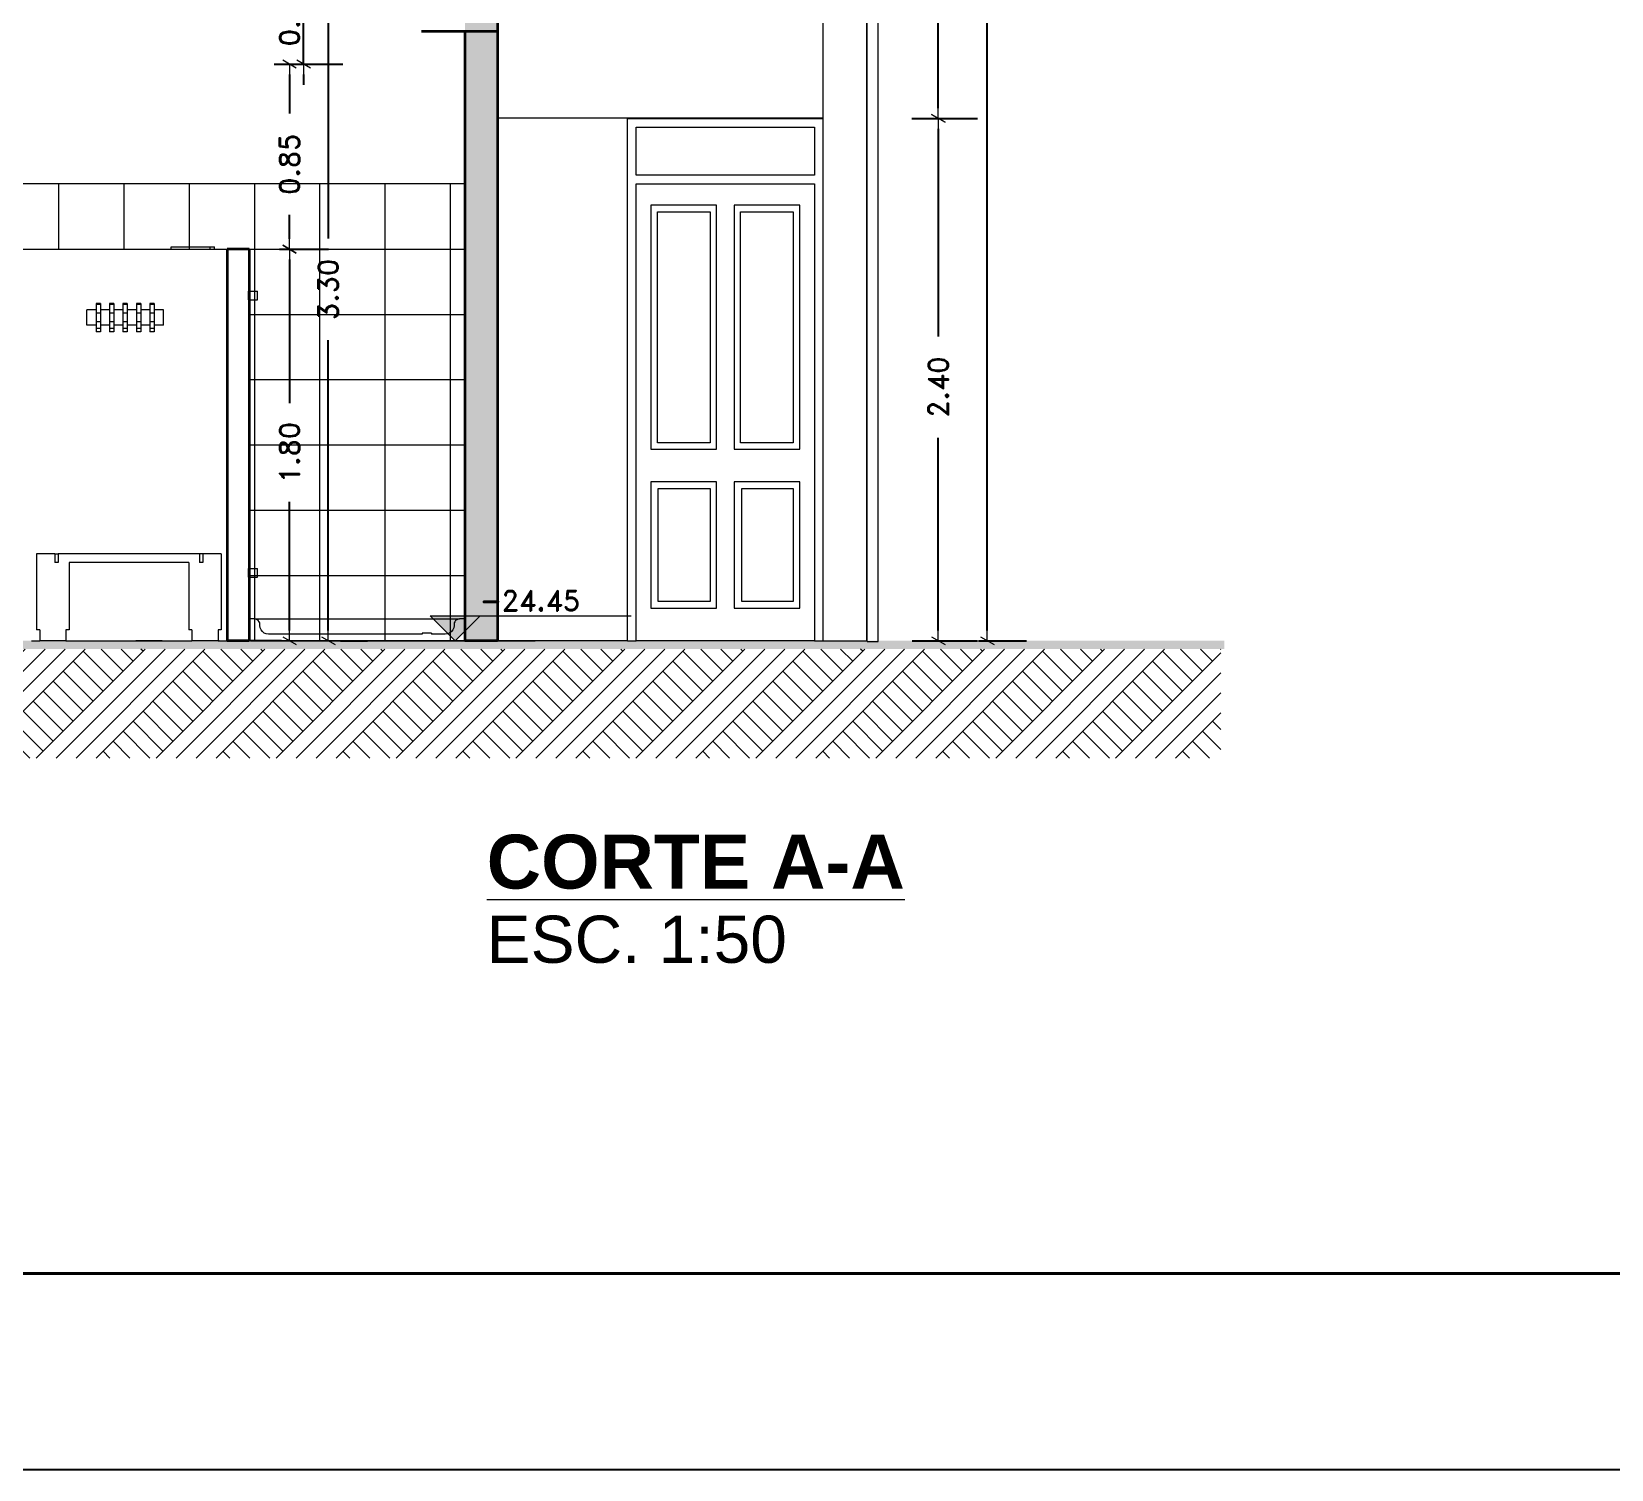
# Model space of a CAD drawing. Header units: metres. Extents: x 173 to 310, y -9 to 45.
# Drawn here: x 281.99 to 289.26, y -8.5 to -1.89 of the extents above; entities that cross this region are included whole.
import ezdxf

# ---------------------------------------------------------------- set-up
doc = ezdxf.new("R2010")
doc.units = ezdxf.units.M
doc.header["$MEASUREMENT"] = 0
doc.set_wipeout_variables(frame=1)
doc.linetypes.add('Wipeout_Contour', pattern=[1, 0, -1])
for name, color, linetype, lineweight in [('Annotation - Text_Pen_No__1', 7, 'Continuous', 13), ('Dimensioning - General_Pen_No__1', 7, 'Continuous', 13), ('Estructura – Carga_Pen_No__1', 7, 'Continuous', 13), ('Estructura – Carga_Pen_No__122', 9, 'Continuous', 13), ('Interior - Furniture _Pen_No__1', 7, 'Continuous', 13), ('Structural - Bearing_Pen_No__122', 9, 'Continuous', 13), ('Structural - Bearing_Pen_No__21', 7, 'Continuous', 35), ('Structural - Bearing_Pen_No__27', 7, 'Continuous', 35)]:
    doc.layers.add(name, color=color, linetype=linetype, lineweight=lineweight)
for name, color, linetype in [('Dimensioning - General', 7, 'Continuous'), ('Estructura – Carga', 7, 'Continuous'), ('Interior - Furniture', 7, 'Continuous'), ('Structural - Bearing', 7, 'Continuous')]:
    doc.layers.add(name, color=color, linetype=linetype)
for name, color, linetype, lineweight, true_color in [('Dimensioning - General_Pen_No__167', 7, 'Continuous', 13, 0x6a6a6a), ('Estructura – Carga_Pen_No__123', 7, 'Continuous', 0, 0xd8d8d8), ('Interior - Furniture _Pen_No__167', 7, 'Continuous', 13, 0x6a6a6a), ('Interior - Mobiliario_Pen_No__167', 7, 'Continuous', 13, 0x6a6a6a), ('RAMPA PROPUESTA 1 CERRAMIENTO_Pen_No__167', 7, 'Continuous', 13, 0x6a6a6a), ('Structural - Bearing_Pen_No__167', 7, 'Continuous', 13, 0x6a6a6a), ('Structural - Bearing_Pen_No__87', 7, 'Continuous', 20, 0x6a6a6a)]:
    doc.layers.add(name, color=color, linetype=linetype, lineweight=lineweight, true_color=true_color)
doc.styles.add('GENERATED_STYLE_2', font='arialbd.ttf')
doc.styles.add('GENERATED_STYLE_3', font='romand.shx')
doc.dimstyles.new('GENERATED_STYLE__10', dxfattribs={"dimtxt": 0.0925, "dimasz": 0.0475, "dimexe": 0.18, "dimexo": 0.058538, "dimgap": 0.09, "dimtad": 1, "dimzin": 0, "dimdsep": 46, "dimtxsty": 'GENERATED_STYLE_3', "dimblk": 'ARROWHEAD_2', "dimblk1": 'ARROWHEAD_2', "dimblk2": 'ARROWHEAD_2', "dimcen": 0.09, "dimclrd": 7, "dimclre": 7, "dimclrt": 256, "dimadec": 0, "dimazin": 0, "dimtfac": 1, "dimtdec": 4, "dimtmove": 0, "dimatfit": 3, "dimfxl": 1, "dimtolj": 1, "dimtzin": 0, "dimarcsym": 0})
doc.dimstyles.new('GENERATED_STYLE__11', dxfattribs={"dimtxt": 0.0925, "dimasz": 0.0475, "dimexe": 0.18, "dimexo": 0.119445, "dimgap": 0.09, "dimtad": 1, "dimzin": 0, "dimdsep": 46, "dimtxsty": 'GENERATED_STYLE_3', "dimblk": 'ARROWHEAD_2', "dimblk1": 'ARROWHEAD_2', "dimblk2": 'ARROWHEAD_2', "dimcen": 0.09, "dimclrd": 7, "dimclre": 7, "dimclrt": 256, "dimadec": 0, "dimazin": 0, "dimtfac": 1, "dimtdec": 4, "dimtmove": 0, "dimatfit": 3, "dimfxl": 1, "dimtolj": 1, "dimtzin": 0, "dimarcsym": 0})
doc.dimstyles.new('GENERATED_STYLE__12', dxfattribs={"dimtxt": 0.0925, "dimasz": 0.0475, "dimexe": 0.18, "dimexo": 0.117011, "dimgap": 0.09, "dimtad": 1, "dimzin": 0, "dimdsep": 46, "dimtxsty": 'GENERATED_STYLE_3', "dimblk": 'ARROWHEAD_2', "dimblk1": 'ARROWHEAD_2', "dimblk2": 'ARROWHEAD_2', "dimcen": 0.09, "dimclrd": 7, "dimclre": 7, "dimclrt": 256, "dimadec": 0, "dimazin": 0, "dimtfac": 1, "dimtdec": 4, "dimtmove": 0, "dimatfit": 3, "dimfxl": 1, "dimtolj": 1, "dimtzin": 0, "dimarcsym": 0})
doc.dimstyles.new('GENERATED_STYLE__13', dxfattribs={"dimtxt": 0.0925, "dimasz": 0.0475, "dimexe": 0.18, "dimexo": 0.0625, "dimgap": 0.09, "dimtad": 1, "dimzin": 0, "dimdsep": 46, "dimtxsty": 'GENERATED_STYLE_3', "dimblk": 'ARROWHEAD_2', "dimblk1": 'ARROWHEAD_2', "dimblk2": 'ARROWHEAD_2', "dimcen": 0.09, "dimclrd": 7, "dimclre": 7, "dimclrt": 256, "dimadec": 0, "dimazin": 0, "dimtfac": 1, "dimtdec": 4, "dimtmove": 0, "dimatfit": 3, "dimfxl": 1, "dimtolj": 1, "dimtzin": 0, "dimarcsym": 0})
doc.dimstyles.new('GENERATED_STYLE__14', dxfattribs={"dimtxt": 0.0925, "dimasz": 0.0475, "dimexe": 0.18, "dimexo": 0.0625, "dimgap": 0.09, "dimtad": 1, "dimzin": 0, "dimdsep": 46, "dimtxsty": 'GENERATED_STYLE_3', "dimblk": 'ARROWHEAD_2', "dimblk1": 'ARROWHEAD_2', "dimblk2": 'ARROWHEAD_2', "dimcen": 0.09, "dimclrd": 7, "dimclre": 7, "dimclrt": 256, "dimadec": 0, "dimazin": 0, "dimtfac": 1, "dimtdec": 4, "dimtmove": 2, "dimatfit": 3, "dimfxl": 1, "dimtolj": 1, "dimtzin": 0, "dimarcsym": 0})

# ---------------------------------------------------------------- blocks, each defined once
blk = doc.blocks.new('Dimension_3', base_point=(36.2287, -24.4497))
at = {"layer": 'Dimensioning - General_Pen_No__1', "linetype": 'Continuous', "lineweight": 13}
blk.add_hatch(color=7, dxfattribs=at).paths.add_polyline_path([(36.2287, -24.4497), (36.3437, -24.3347), (36.1137, -24.3347)])
at = {"layer": 'Dimensioning - General_Pen_No__1', "color": 7, "linetype": 'Continuous', "lineweight": 13}
for p, q in [((36.2287, -24.4497), (36.1137, -24.3347)), ((36.1137, -24.3347), (36.3437, -24.3347)), ((36.3437, -24.3347), (36.2287, -24.4497)), ((36.3437, -24.3347), (37.0385, -24.3347)), ((36.2287, -24.4497), (36.1424, -24.4497)), ((36.2287, -24.4497), (36.5961, -24.4497))]:
    blk.add_line(p, q, dxfattribs=at)
at = {"layer": 'Dimensioning - General_Pen_No__167', "color": 251, "lineweight": 13, "true_color": 0x6a6a6a, "insert": (36.3437, -24.3117), "char_height": 0.0925, "attachment_point": 7, "style": 'GENERATED_STYLE_3'}
blk.add_mtext('\\A1;{\\pql;\\Fromand.shx;-24.45}', dxfattribs=at)
blk = doc.blocks.new('ARROWHEAD_2')
at = {"color": 0, "linetype": 'Continuous', "lineweight": 0}
for p, q in [((0, 0), (-1, 0)), ((-0.38, -0.66), (0.38, 0.66))]:
    blk.add_line(p, q, dxfattribs=at)
blk = doc.blocks.new('*D65')
at = {"layer": 'Defpoints', "color": 0, "linetype": 'Continuous', "transparency": 16777216}
for p in [(283.3562, -1.393), (283.4119, -1.393), (283.3548, -4.693)]:
    blk.add_point(p, dxfattribs=at)
at = {"layer": 'Dimensioning - General', "color": 7, "linetype": 'Continuous', "lineweight": -2, "transparency": 16777216}
for p, q in [((283.3533, -1.393), (283.1762, -1.393)), ((283.3562, -1.4405), (283.3562, -2.8447)), ((283.3562, -4.6455), (283.3562, -3.311)), ((283.4133, -4.693), (283.5362, -4.693))]:
    blk.add_line(p, q, dxfattribs=at)
at = {"layer": 'Dimensioning - General', "color": 7, "linetype": 'Continuous', "lineweight": -2, "transparency": 16777216, "xscale": 0.0475, "yscale": 0.0475, "zscale": 0.0475}
for p, rotation in [((283.3562, -1.393), 90), ((283.3562, -4.693), 270)]:
    blk.add_blockref('ARROWHEAD_2', p, dxfattribs=dict(at, rotation=rotation))
at = {"layer": 'Dimensioning - General', "color": 251, "linetype": 'Continuous', "lineweight": 13, "true_color": 0x6a6a6a, "transparency": 16777216, "insert": (283.3562, -3.0779), "char_height": 0.0925, "attachment_point": 5, "rotation": 90, "style": 'GENERATED_STYLE_3'}
blk.add_mtext('\\A1;3.30', dxfattribs=at)
blk = doc.blocks.new('*D66')
at = {"layer": 'Defpoints', "color": 0, "linetype": 'Continuous', "transparency": 16777216}
for p in [(285.9221, -2.2918), (286.1615, -2.2918), (285.9221, -4.693)]:
    blk.add_point(p, dxfattribs=at)
at = {"layer": 'Dimensioning - General', "color": 7, "linetype": 'Continuous', "lineweight": -2, "transparency": 16777216}
for p, q in [((286.0416, -2.2918), (286.3415, -2.2918)), ((286.1615, -2.3393), (286.1615, -3.2941)), ((286.1615, -4.6455), (286.1615, -3.7604)), ((286.0416, -4.693), (286.3415, -4.693))]:
    blk.add_line(p, q, dxfattribs=at)
at = {"layer": 'Dimensioning - General', "color": 7, "linetype": 'Continuous', "lineweight": -2, "transparency": 16777216, "xscale": 0.0475, "yscale": 0.0475, "zscale": 0.0475}
for p, rotation in [((286.1615, -2.2918), 90), ((286.1615, -4.693), 270)]:
    blk.add_blockref('ARROWHEAD_2', p, dxfattribs=dict(at, rotation=rotation))
at = {"layer": 'Dimensioning - General', "color": 251, "linetype": 'Continuous', "lineweight": 13, "true_color": 0x6a6a6a, "transparency": 16777216, "insert": (286.1615, -3.5273), "char_height": 0.0925, "attachment_point": 5, "rotation": 90, "style": 'GENERATED_STYLE_3'}
blk.add_mtext('\\A1;2.40', dxfattribs=at)
blk = doc.blocks.new('*D67')
at = {"layer": 'Defpoints', "color": 0, "linetype": 'Continuous', "transparency": 16777216}
for p in [(285.9246, 0.856), (286.1615, 0.856), (285.9221, -2.2918)]:
    blk.add_point(p, dxfattribs=at)
at = {"layer": 'Dimensioning - General', "color": 7, "linetype": 'Continuous', "lineweight": -2, "transparency": 16777216}
for p, q in [((286.0416, 0.856), (286.3415, 0.856)), ((286.1615, 0.8085), (286.1615, -0.5196)), ((286.1615, -2.2443), (286.1615, -0.9859)), ((286.0391, -2.2918), (286.3415, -2.2918))]:
    blk.add_line(p, q, dxfattribs=at)
at = {"layer": 'Dimensioning - General', "color": 7, "linetype": 'Continuous', "lineweight": -2, "transparency": 16777216, "xscale": 0.0475, "yscale": 0.0475, "zscale": 0.0475}
for p, rotation in [((286.1615, 0.856), 90), ((286.1615, -2.2918), 270)]:
    blk.add_blockref('ARROWHEAD_2', p, dxfattribs=dict(at, rotation=rotation))
at = {"layer": 'Dimensioning - General', "color": 251, "linetype": 'Continuous', "lineweight": 13, "true_color": 0x6a6a6a, "transparency": 16777216, "insert": (286.1615, -0.7528), "char_height": 0.0925, "attachment_point": 5, "rotation": 90, "style": 'GENERATED_STYLE_3'}
blk.add_mtext('\\A1;3.15', dxfattribs=at)
blk = doc.blocks.new('*D70')
at = {"layer": 'Defpoints', "color": 0, "linetype": 'Continuous', "transparency": 16777216}
for p in [(286.2263, 5.207), (286.3869, 5.207), (286.2263, -4.693)]:
    blk.add_point(p, dxfattribs=at)
at = {"layer": 'Dimensioning - General', "color": 7, "linetype": 'Continuous', "lineweight": -2, "transparency": 16777216}
for p, q in [((286.3457, 5.207), (286.5669, 5.207)), ((286.3869, 5.1595), (286.3869, 0.4553)), ((286.3869, -4.6455), (286.3869, -0.011)), ((286.3457, -4.693), (286.5669, -4.693))]:
    blk.add_line(p, q, dxfattribs=at)
at = {"layer": 'Dimensioning - General', "color": 7, "linetype": 'Continuous', "lineweight": -2, "transparency": 16777216, "xscale": 0.0475, "yscale": 0.0475, "zscale": 0.0475}
for p, rotation in [((286.3869, 5.207), 90), ((286.3869, -4.693), 270)]:
    blk.add_blockref('ARROWHEAD_2', p, dxfattribs=dict(at, rotation=rotation))
at = {"layer": 'Dimensioning - General', "color": 251, "linetype": 'Continuous', "lineweight": 13, "true_color": 0x6a6a6a, "transparency": 16777216, "insert": (286.3869, 0.2221), "char_height": 0.0925, "attachment_point": 5, "rotation": 90, "style": 'GENERATED_STYLE_3'}
blk.add_mtext('\\A1;9.90', dxfattribs=at)
blk = doc.blocks.new('*D71')
at = {"layer": 'Defpoints', "color": 0, "linetype": 'Continuous', "transparency": 16777216}
for p in [(283.0702, -2.893), (283.1781, -2.893), (283.2041, -4.693)]:
    blk.add_point(p, dxfattribs=at)
at = {"layer": 'Dimensioning - General', "color": 7, "linetype": 'Continuous', "lineweight": -2, "transparency": 16777216}
for p, q in [((283.1327, -2.893), (283.3581, -2.893)), ((283.1781, -2.9405), (283.1781, -3.6013)), ((283.1781, -4.6455), (283.1781, -4.0544)), ((283.1416, -4.693), (282.9981, -4.693))]:
    blk.add_line(p, q, dxfattribs=at)
at = {"layer": 'Dimensioning - General', "color": 7, "linetype": 'Continuous', "lineweight": -2, "transparency": 16777216, "xscale": 0.0475, "yscale": 0.0475, "zscale": 0.0475}
for p, rotation in [((283.1781, -2.893), 90), ((283.1781, -4.693), 270)]:
    blk.add_blockref('ARROWHEAD_2', p, dxfattribs=dict(at, rotation=rotation))
at = {"layer": 'Dimensioning - General', "color": 251, "linetype": 'Continuous', "lineweight": 13, "true_color": 0x6a6a6a, "transparency": 16777216, "insert": (283.1781, -3.8279), "char_height": 0.0925, "attachment_point": 5, "rotation": 90, "style": 'GENERATED_STYLE_3'}
blk.add_mtext('\\A1;1.80', dxfattribs=at)
blk = doc.blocks.new('*D72')
at = {"layer": 'Defpoints', "color": 0, "linetype": 'Continuous', "transparency": 16777216}
for p in [(283.0445, -2.043), (283.1781, -2.043), (283.0702, -2.893)]:
    blk.add_point(p, dxfattribs=at)
at = {"layer": 'Dimensioning - General', "color": 7, "linetype": 'Continuous', "lineweight": -2, "transparency": 16777216}
for p, q in [((283.107, -2.043), (283.3581, -2.043)), ((283.1781, -2.0905), (283.1781, -2.2697)), ((283.1781, -2.8455), (283.1781, -2.736)), ((283.1327, -2.893), (283.3581, -2.893))]:
    blk.add_line(p, q, dxfattribs=at)
at = {"layer": 'Dimensioning - General', "color": 7, "linetype": 'Continuous', "lineweight": -2, "transparency": 16777216, "xscale": 0.0475, "yscale": 0.0475, "zscale": 0.0475}
for p, rotation in [((283.1781, -2.043), 90), ((283.1781, -2.893), 270)]:
    blk.add_blockref('ARROWHEAD_2', p, dxfattribs=dict(at, rotation=rotation))
at = {"layer": 'Dimensioning - General', "color": 251, "linetype": 'Continuous', "lineweight": 13, "true_color": 0x6a6a6a, "transparency": 16777216, "insert": (283.1781, -2.5029), "char_height": 0.0925, "attachment_point": 5, "rotation": 90, "style": 'GENERATED_STYLE_3'}
blk.add_mtext('\\A1;0.85', dxfattribs=at)
blk = doc.blocks.new('*D73')
at = {"layer": 'Defpoints', "color": 0, "linetype": 'Continuous', "transparency": 16777216}
for p in [(279.8736, -1.393), (283.2428, -1.393), (283.0445, -2.043)]:
    blk.add_point(p, dxfattribs=at)
at = {"layer": 'Dimensioning - General', "color": 7, "linetype": 'Continuous', "lineweight": -2, "transparency": 16777216}
for p, q in [((283.2428, -1.3455), (283.2428, -1.298)), ((279.9361, -1.393), (283.4228, -1.393)), ((283.2428, -2.043), (283.2428, -1.393)), ((283.107, -2.043), (283.4228, -2.043)), ((283.2428, -2.0905), (283.2428, -2.138))]:
    blk.add_line(p, q, dxfattribs=at)
at = {"layer": 'Dimensioning - General', "color": 7, "linetype": 'Continuous', "lineweight": -2, "transparency": 16777216, "xscale": 0.0475, "yscale": 0.0475, "zscale": 0.0475}
for p, rotation in [((283.2428, -1.393), 270), ((283.2428, -2.043), 90)]:
    blk.add_blockref('ARROWHEAD_2', p, dxfattribs=dict(at, rotation=rotation))
at = {"layer": 'Dimensioning - General', "color": 251, "linetype": 'Continuous', "lineweight": 13, "true_color": 0x6a6a6a, "transparency": 16777216, "insert": (283.1781, -1.8198), "char_height": 0.0925, "attachment_point": 5, "rotation": 90, "style": 'GENERATED_STYLE_3'}
blk.add_mtext('\\A1;0.65', dxfattribs=at)

msp = doc.modelspace()

# ---------------------------------------------------------------- linework, layer by layer
msp.add_lwpolyline([(266.7915, -8.5022), (309.7915, -8.5022), (309.7915, 21.9978), (266.7915, 21.9978)], close=True)
msp.add_lwpolyline([(266.7915, -8.5022), (309.7915, -8.5022), (309.7915, 21.9978), (266.7915, 21.9978)], close=True)
at = {"lineweight": 40}
msp.add_lwpolyline([(267.6915, -7.6022), (308.8915, -7.6022), (308.8915, 21.0978), (267.6915, 21.0978)], close=True, dxfattribs=at)
at = {"layer": 'Interior - Furniture _Pen_No__167', "color": 251, "linetype": 'Continuous', "lineweight": 13, "true_color": 0x6a6a6a}
for p, q in [((282.6346, -2.883), (282.8138, -2.883)), ((282.6346, -2.893), (282.6346, -2.883)), ((282.8138, -2.883), (282.8338, -2.883)), ((282.8138, -2.893), (282.8138, -2.883)), ((282.8338, -2.893), (282.8338, -2.883)), ((282.9949, -2.893), (282.992, -2.893)), ((282.9949, -2.893), (282.9949, -4.593)), ((282.9889, -3.0855), (282.9919, -3.0855)), ((282.9889, -3.1255), (282.9889, -3.0855)), ((282.9919, -3.0855), (283.0304, -3.0855)), ((283.0304, -3.1255), (283.0304, -3.0855)), ((282.9889, -3.1255), (282.9919, -3.1255)), ((282.9919, -3.1255), (283.0304, -3.1255)), ((282.9889, -4.3605), (282.9919, -4.3605)), ((282.9889, -4.4005), (282.9889, -4.3605)), ((282.9889, -4.4005), (282.9919, -4.4005)), ((282.9919, -4.3605), (283.0304, -4.3605)), ((282.9919, -4.4005), (283.0304, -4.4005)), ((283.0304, -4.4005), (283.0304, -4.3605)), ((283.0169, -4.593), (283.0196, -4.593)), ((283.0196, -4.593), (283.0291, -4.593)), ((283.0291, -4.593), (283.0443, -4.593)), ((283.0443, -4.593), (283.0641, -4.593)), ((283.0641, -4.593), (283.0872, -4.593)), ((283.0872, -4.593), (283.1076, -4.593)), ((283.1076, -4.593), (283.8689, -4.593)), ((283.8689, -4.593), (283.8894, -4.593)), ((283.8894, -4.593), (283.9124, -4.593)), ((283.9124, -4.593), (283.9322, -4.593)), ((283.9322, -4.593), (283.9474, -4.593)), ((283.7884, -4.658), (283.7884, -4.663)), ((283.8309, -4.658), (283.7884, -4.658)), ((283.8309, -4.658), (283.8309, -4.663))]:
    msp.add_line(p, q, dxfattribs=at)
at = {"layer": 'Interior - Furniture _Pen_No__167', "color": 251, "linetype": 'Continuous', "lineweight": 13, "true_color": 0x6a6a6a, "flags": 128}
for points in [[(282.9919, -2.893), (282.9919, -4.593), (282.9919, -4.693)], [(283.7884, -4.663), (283.0819, -4.663), (283.0715, -4.6616), (283.0619, -4.6577), (283.0536, -4.6513), (283.0473, -4.643), (283.0433, -4.6334), (283.0419, -4.623), (283.0419, -4.618), (283.041, -4.6115), (283.0385, -4.6055), (283.0346, -4.6003), (283.0294, -4.5964), (283.0234, -4.5939), (283.0169, -4.593), (282.9949, -4.593)]]:
    msp.add_lwpolyline(points, dxfattribs=at)
at = {"layer": 'Interior - Mobiliario_Pen_No__167', "color": 251, "linetype": 'Continuous', "lineweight": 13, "true_color": 0x6a6a6a}
for p, q in [((282.2885, -3.1727), (282.2466, -3.1727)), ((282.2466, -3.2427), (282.2466, -3.1727)), ((282.2885, -3.1427), (282.2885, -3.1477)), ((282.3085, -3.1427), (282.2885, -3.1427)), ((282.2885, -3.1477), (282.2885, -3.1877)), ((282.3085, -3.1477), (282.2885, -3.1477)), ((282.2885, -3.1877), (282.2885, -3.2277)), ((282.3085, -3.1877), (282.2885, -3.1877)), ((282.3085, -3.1427), (282.3085, -3.1477)), ((282.3085, -3.1477), (282.3085, -3.1877)), ((282.3504, -3.1727), (282.3085, -3.1727)), ((282.3085, -3.1877), (282.3085, -3.2277)), ((282.3504, -3.1427), (282.3504, -3.1477)), ((282.3704, -3.1427), (282.3504, -3.1427)), ((282.3504, -3.1477), (282.3504, -3.1877)), ((282.3704, -3.1477), (282.3504, -3.1477)), ((282.3504, -3.1877), (282.3504, -3.2277)), ((282.3704, -3.1877), (282.3504, -3.1877)), ((282.3704, -3.1427), (282.3704, -3.1477)), ((282.3704, -3.1477), (282.3704, -3.1877)), ((282.4124, -3.1727), (282.3704, -3.1727)), ((282.3704, -3.1877), (282.3704, -3.2277)), ((282.4124, -3.1427), (282.4124, -3.1477)), ((282.4324, -3.1427), (282.4124, -3.1427)), ((282.4124, -3.1477), (282.4124, -3.1877)), ((282.4324, -3.1477), (282.4124, -3.1477)), ((282.4124, -3.1877), (282.4124, -3.2277)), ((282.4324, -3.1877), (282.4124, -3.1877)), ((282.4324, -3.1427), (282.4324, -3.1477)), ((282.4324, -3.1477), (282.4324, -3.1877)), ((282.4743, -3.1727), (282.4324, -3.1727)), ((282.4324, -3.1877), (282.4324, -3.2277)), ((282.4743, -3.1427), (282.4743, -3.1477)), ((282.4943, -3.1427), (282.4743, -3.1427)), ((282.4743, -3.1477), (282.4743, -3.1877)), ((282.4943, -3.1477), (282.4743, -3.1477)), ((282.4743, -3.1877), (282.4743, -3.2277)), ((282.4943, -3.1877), (282.4743, -3.1877)), ((282.4943, -3.1427), (282.4943, -3.1477)), ((282.4943, -3.1477), (282.4943, -3.1877)), ((282.5363, -3.1727), (282.4943, -3.1727)), ((282.4943, -3.1877), (282.4943, -3.2277)), ((282.5363, -3.1427), (282.5363, -3.1477)), ((282.5563, -3.1427), (282.5363, -3.1427)), ((282.5363, -3.1477), (282.5363, -3.1877)), ((282.5563, -3.1477), (282.5363, -3.1477)), ((282.5363, -3.1877), (282.5363, -3.2277)), ((282.5563, -3.1877), (282.5363, -3.1877)), ((282.5563, -3.1427), (282.5563, -3.1477)), ((282.5563, -3.1477), (282.5563, -3.1877)), ((282.5982, -3.1727), (282.5563, -3.1727)), ((282.5563, -3.1877), (282.5563, -3.2277)), ((282.5982, -3.2427), (282.5982, -3.1727)), ((282.2885, -3.2427), (282.2466, -3.2427)), ((282.2885, -3.2277), (282.2885, -3.2577)), ((282.3085, -3.2277), (282.2885, -3.2277)), ((282.2885, -3.2577), (282.2885, -3.2727)), ((282.3085, -3.2577), (282.2885, -3.2577)), ((282.3085, -3.2277), (282.3085, -3.2577)), ((282.3504, -3.2427), (282.3085, -3.2427)), ((282.3085, -3.2577), (282.3085, -3.2727)), ((282.3504, -3.2277), (282.3504, -3.2577)), ((282.3704, -3.2277), (282.3504, -3.2277)), ((282.3504, -3.2577), (282.3504, -3.2727)), ((282.3704, -3.2577), (282.3504, -3.2577)), ((282.3704, -3.2277), (282.3704, -3.2577)), ((282.4124, -3.2427), (282.3704, -3.2427)), ((282.3704, -3.2577), (282.3704, -3.2727)), ((282.4124, -3.2277), (282.4124, -3.2577)), ((282.4324, -3.2277), (282.4124, -3.2277)), ((282.4124, -3.2577), (282.4124, -3.2727)), ((282.4324, -3.2577), (282.4124, -3.2577)), ((282.4324, -3.2277), (282.4324, -3.2577)), ((282.4743, -3.2427), (282.4324, -3.2427)), ((282.4324, -3.2577), (282.4324, -3.2727)), ((282.4743, -3.2277), (282.4743, -3.2577)), ((282.4943, -3.2277), (282.4743, -3.2277)), ((282.4743, -3.2577), (282.4743, -3.2727)), ((282.4943, -3.2577), (282.4743, -3.2577)), ((282.4943, -3.2277), (282.4943, -3.2577)), ((282.5363, -3.2427), (282.4943, -3.2427)), ((282.4943, -3.2577), (282.4943, -3.2727)), ((282.5363, -3.2277), (282.5363, -3.2577)), ((282.5563, -3.2277), (282.5363, -3.2277)), ((282.5363, -3.2577), (282.5363, -3.2727)), ((282.5563, -3.2577), (282.5363, -3.2577)), ((282.5563, -3.2277), (282.5563, -3.2577)), ((282.5982, -3.2427), (282.5563, -3.2427)), ((282.5563, -3.2577), (282.5563, -3.2727)), ((282.3085, -3.2727), (282.2885, -3.2727)), ((282.3704, -3.2727), (282.3504, -3.2727)), ((282.4324, -3.2727), (282.4124, -3.2727)), ((282.4943, -3.2727), (282.4743, -3.2727)), ((282.5563, -3.2727), (282.5363, -3.2727)), ((282.0997, -4.2934), (282.0147, -4.2934)), ((282.0997, -4.2934), (282.1147, -4.2934)), ((282.0997, -4.2934), (282.0997, -4.3334)), ((282.7647, -4.2934), (282.1147, -4.2934)), ((282.7797, -4.2934), (282.7647, -4.2934)), ((282.7797, -4.2934), (282.7797, -4.3334)), ((282.8647, -4.2934), (282.7797, -4.2934)), ((282.0297, -4.6434), (282.0147, -4.6434)), ((282.0297, -4.6434), (282.0297, -4.6934)), ((282.8497, -4.6434), (282.8497, -4.6934)), ((282.8647, -4.6434), (282.8497, -4.6434)), ((282.0248, -4.6934), (282.0248, -4.693)), ((282.0248, -4.6934), (282.0294, -4.6934)), ((282.0294, -4.6934), (282.0294, -4.693)), ((282.0294, -4.6934), (282.0297, -4.6934)), ((282.8545, -4.6934), (282.8497, -4.6934)), ((282.8545, -4.6934), (282.8545, -4.693))]:
    msp.add_line(p, q, dxfattribs=at)
at = {"layer": 'Interior - Mobiliario_Pen_No__167', "color": 251, "linetype": 'Continuous', "lineweight": 13, "true_color": 0x6a6a6a, "flags": 128}
for points in [[(282.0147, -4.2934), (282.0147, -4.3334), (282.0147, -4.6434)], [(282.8647, -4.2934), (282.8647, -4.3334), (282.8647, -4.6434)]]:
    msp.add_lwpolyline(points, dxfattribs=at)
at = {"layer": 'RAMPA PROPUESTA 1 CERRAMIENTO_Pen_No__167', "color": 251, "linetype": 'Continuous', "lineweight": 13, "true_color": 0x6a6a6a}
for p, q in [((285.8846, -4.6965), (285.8846, 5.0575)), ((285.8346, -4.6965), (285.8846, -4.6965))]:
    msp.add_line(p, q, dxfattribs=at)
at = {"layer": 'Structural - Bearing_Pen_No__167', "color": 251, "linetype": 'Continuous', "lineweight": 13, "true_color": 0x6a6a6a}
for p, q in [((285.6822, -4.693), (285.7063, -4.693)), ((285.7063, -4.693), (285.7322, -4.693)), ((285.7322, -4.693), (285.7581, -4.693)), ((285.7581, -4.693), (285.7822, -4.693)), ((285.7822, -4.693), (285.8029, -4.693)), ((285.8029, -4.693), (285.8188, -4.693)), ((285.8188, -4.693), (285.8288, -4.693)), ((285.8288, -4.693), (285.8322, -4.693))]:
    msp.add_line(p, q, dxfattribs=at)
at = {"layer": 'Structural - Bearing_Pen_No__27', "color": 7, "linetype": 'Continuous', "lineweight": 35}
for p, q in [((282.892, -2.893), (282.892, -4.693)), ((282.9919, -2.893), (282.892, -2.893)), ((282.992, -2.893), (282.9919, -2.893)), ((282.992, -2.893), (282.992, -4.693)), ((282.9919, -4.693), (282.892, -4.693)), ((282.992, -4.693), (282.9919, -4.693))]:
    msp.add_line(p, q, dxfattribs=at)
at = {"layer": 'Structural - Bearing_Pen_No__87', "color": 251, "linetype": 'Continuous', "lineweight": 20, "true_color": 0x6a6a6a}
for p, q in [((281.9922, -2.893), (282.892, -2.893)), ((281.9922, -4.693), (282.0297, -4.693)), ((282.8497, -4.693), (282.892, -4.693))]:
    msp.add_line(p, q, dxfattribs=at)

# ---------------------------------------------------------------- texts
at = {"layer": 'Annotation - Text_Pen_No__1', "color": 7, "linetype": 'Continuous', "lineweight": 13, "insert": (286.2162, -5.5846), "char_height": 0.247758, "width": 4.262317, "attachment_point": 2, "line_spacing_factor": 0.901362, "style": 'GENERATED_STYLE_2'}
msp.add_mtext('\\A1;\\pxql;{\\LCORTE A-A\\P\\fArial|b0|i0|c0|p34;\\H0.875x;\\lESC. 1:50}', dxfattribs=at)

# ---------------------------------------------------------------- dimensions: what is measured, and where the dimension line sits
at = {"layer": 'Dimensioning - General', "color": 7, "linetype": 'Continuous', "lineweight": 13}
for base, p1, p2, dimstyle, picture, middle in [((286.1615, 0.856), (285.9221, -2.2918), (285.9246, 0.856), 'GENERATED_STYLE__12', '*D67', (286.1615, -0.7528)), ((283.2428, -1.393), (283.0445, -2.043), (279.8736, -1.393), 'GENERATED_STYLE__14', '*D73', (283.1781, -1.8198)), ((283.1781, -2.043), (283.0702, -2.893), (283.0445, -2.043), 'GENERATED_STYLE__13', '*D72', (283.1781, -2.5029))]:
    dim = msp.add_linear_dim(base=base, p1=p1, p2=p2, angle=90, dimstyle=dimstyle, dxfattribs=at)
    dim.commit()
    dim.dimension.update_dxf_attribs({"geometry": picture, "text_midpoint": middle, "dimtype": 160, "text_rotation": 90})

# ---------------------------------------------------------------- next in the draw order: wipeouts: each hides what was drawn before it
at = {"color": 254, "linetype": 'Wipeout_Contour', "lineweight": 0, "ltscale": 1168.64115}
msp.add_wipeout([(284.1346, -1.7793), (284.1346, -2.2905), (285.6322, -2.2905), (285.6322, -2.2718), (285.6322, -2.2611), (285.6322, -1.797), (285.6356, -1.7941), (285.6456, -1.7913), (285.6615, -1.789), (285.6822, -1.7871), (285.7063, -1.786), (285.7322, -1.7856), (285.7581, -1.786), (285.7822, -1.7871), (285.8029, -1.789), (285.8188, -1.7913), (285.8288, -1.7941), (285.8322, -1.797), (285.8322, -2.2611), (285.8322, -2.2718), (285.8322, -2.2918), (285.8346, -2.2918), (285.8346, -2.0983), (285.8346, -1.8409), (285.8346, -1.7894), (285.8346, -1.7871), (285.8346, -1.7793)], dxfattribs=at).dxf.layer = 'Interior - Furniture'
at = {"color": 254, "linetype": 'Wipeout_Contour', "lineweight": 0, "ltscale": 173.552096}
msp.add_wipeout([(284.1346, -2.893), (284.1346, -4.693), (284.1355, -4.693), (284.1355, -2.893)], dxfattribs=at).dxf.layer = 'Structural - Bearing'
at = {"color": 254, "linetype": 'Wipeout_Contour', "lineweight": 0, "ltscale": 340.110197}
msp.add_wipeout([(282.1497, -4.693), (282.7297, -4.693), (282.7297, -4.6434), (282.7147, -4.6434), (282.7147, -4.3334), (282.1647, -4.3334), (282.1647, -4.6434), (282.1497, -4.6434)], dxfattribs=at).dxf.layer = 'Structural - Bearing'

# ---------------------------------------------------------------- next in the draw order: linework, layer by layer
at = {"layer": 'Interior - Furniture _Pen_No__1', "color": 7, "linetype": 'Continuous', "lineweight": 13}
msp.add_line((285.8346, -2.2918), (285.8322, -2.2918), dxfattribs=at)
at = {"layer": 'Interior - Mobiliario_Pen_No__167', "color": 251, "linetype": 'Continuous', "lineweight": 13, "true_color": 0x6a6a6a}
for p, q in [((282.1147, -4.3334), (282.0997, -4.3334)), ((282.1147, -4.2934), (282.1147, -4.3334)), ((282.1647, -4.3334), (282.1647, -4.6434)), ((282.7147, -4.3334), (282.1647, -4.3334)), ((282.7147, -4.3334), (282.7147, -4.6434)), ((282.7647, -4.2934), (282.7647, -4.3334)), ((282.7797, -4.3334), (282.7647, -4.3334)), ((282.1497, -4.6434), (282.1497, -4.6934)), ((282.1647, -4.6434), (282.1497, -4.6434)), ((282.7297, -4.6434), (282.7147, -4.6434)), ((282.7297, -4.6434), (282.7297, -4.6934)), ((282.1497, -4.6934), (282.0297, -4.6934)), ((282.1497, -4.6934), (282.1545, -4.6934)), ((282.1545, -4.6934), (282.1545, -4.693)), ((282.472, -4.6934), (282.472, -4.693)), ((282.592, -4.6934), (282.472, -4.6934)), ((282.592, -4.6934), (282.592, -4.693)), ((282.7294, -4.6934), (282.7294, -4.693)), ((282.7297, -4.6934), (282.7294, -4.6934)), ((282.8497, -4.6934), (282.7297, -4.6934))]:
    msp.add_line(p, q, dxfattribs=at)
at = {"layer": 'RAMPA PROPUESTA 1 CERRAMIENTO_Pen_No__167', "color": 251, "linetype": 'Continuous', "lineweight": 13, "true_color": 0x6a6a6a}
for q in [(285.8346, -1.7871), (285.8346, -1.7894)]:
    msp.add_line((285.8346, -4.6965), q, dxfattribs=at)
at = {"layer": 'Structural - Bearing_Pen_No__167', "color": 251, "linetype": 'Continuous', "lineweight": 13, "true_color": 0x6a6a6a}
msp.add_line((285.8322, -4.693), (285.8322, -1.797), dxfattribs=at)
at = {"layer": 'Structural - Bearing_Pen_No__87', "color": 251, "linetype": 'Continuous', "lineweight": 20, "true_color": 0x6a6a6a}
msp.add_line((282.1497, -4.693), (282.7297, -4.693), dxfattribs=at)

# ---------------------------------------------------------------- next in the draw order: wipeouts: each hides what was drawn before it
at = {"color": 254, "linetype": 'Wipeout_Contour', "lineweight": 0, "ltscale": 347.694553}
msp.add_wipeout([(284.1346, -2.893), (284.1355, -2.893), (284.1355, -4.693), (284.7322, -4.693), (284.7322, -2.293), (285.6322, -2.293), (285.6322, -2.2905), (284.1346, -2.2905)], dxfattribs=at).dxf.layer = 'Structural - Bearing'

# ---------------------------------------------------------------- next in the draw order: linework, layer by layer
at = {"layer": 'Structural - Bearing_Pen_No__167', "color": 251, "linetype": 'Continuous', "lineweight": 13, "true_color": 0x6a6a6a}
for p, q in [((285.6322, -4.693), (285.6322, -1.797)), ((284.7722, -2.553), (284.7722, -2.333)), ((284.7722, -2.333), (285.5922, -2.333)), ((285.5922, -2.333), (285.5922, -2.553)), ((285.5922, -2.553), (284.7722, -2.553)), ((284.7722, -4.693), (284.7722, -2.593)), ((284.7722, -2.593), (285.5922, -2.593)), ((285.5922, -2.593), (285.5922, -4.693)), ((284.8402, -2.691), (284.8402, -3.813)), ((285.1422, -2.691), (284.8402, -2.691)), ((284.8702, -3.783), (284.8702, -2.721)), ((284.8702, -2.721), (285.1122, -2.721)), ((285.1122, -2.721), (285.1122, -3.783)), ((285.1422, -3.813), (285.1422, -2.691)), ((285.2222, -2.691), (285.2222, -3.813)), ((285.5242, -2.691), (285.2222, -2.691)), ((285.2522, -3.783), (285.2522, -2.721)), ((285.2522, -2.721), (285.4942, -2.721)), ((285.4942, -2.721), (285.4942, -3.783)), ((285.5242, -3.813), (285.5242, -2.691)), ((284.8402, -3.813), (285.1422, -3.813)), ((285.1122, -3.783), (284.8702, -3.783)), ((285.2222, -3.813), (285.5242, -3.813)), ((285.4942, -3.783), (285.2522, -3.783)), ((284.8402, -3.963), (284.8402, -4.543)), ((285.1422, -3.963), (284.8402, -3.963)), ((284.8732, -4.513), (284.8732, -3.993)), ((284.8732, -3.993), (285.1122, -3.993)), ((285.1122, -3.993), (285.1122, -4.513)), ((285.1422, -4.543), (285.1422, -3.963)), ((285.2222, -3.963), (285.2222, -4.543)), ((285.5242, -3.963), (285.2222, -3.963)), ((285.2582, -4.513), (285.2582, -3.993)), ((285.2582, -3.993), (285.4942, -3.993)), ((285.4942, -3.993), (285.4942, -4.513)), ((285.5242, -4.543), (285.5242, -3.963)), ((284.8402, -4.543), (285.1422, -4.543)), ((285.1122, -4.513), (284.8732, -4.513)), ((285.2222, -4.543), (285.5242, -4.543)), ((285.4942, -4.513), (285.2582, -4.513)), ((284.7322, -4.693), (284.7722, -4.693)), ((285.5922, -4.693), (284.7722, -4.693)), ((285.5922, -4.693), (285.6322, -4.693)), ((285.6322, -4.693), (285.6356, -4.693)), ((285.6356, -4.693), (285.6456, -4.693)), ((285.6456, -4.693), (285.6615, -4.693)), ((285.6615, -4.693), (285.6822, -4.693))]:
    msp.add_line(p, q, dxfattribs=at)
at = {"layer": 'Structural - Bearing_Pen_No__87', "color": 251, "linetype": 'Continuous', "lineweight": 20, "true_color": 0x6a6a6a}
for p, q in [((284.7322, -4.693), (284.7322, -2.293)), ((284.7322, -2.293), (285.6322, -2.293))]:
    msp.add_line(p, q, dxfattribs=at)

# ---------------------------------------------------------------- next in the draw order: wipeouts: each hides what was drawn before it
at = {"color": 254, "linetype": 'Wipeout_Contour', "lineweight": 0, "ltscale": 166.138739}
msp.add_wipeout([(283.9846, -4.693), (284.1346, -4.693), (284.1346, 5.0591), (283.9846, 5.0591)], dxfattribs=at).dxf.layer = 'Structural - Bearing'

# ---------------------------------------------------------------- next in the draw order: hatches: boundary and pattern name
at = {"layer": 'Estructura – Carga_Pen_No__1', "linetype": 'Continuous', "lineweight": 13}
msp.add_hatch(color=7, dxfattribs=at).paths.add_polyline_path([(272.4773, -4.7316), (287.4773, -4.7316), (287.4773, -4.693), (272.4773, -4.693)])
at = {"layer": 'Estructura – Carga_Pen_No__122', "linetype": 'Continuous', "lineweight": 13}
h = msp.add_hatch(dxfattribs=at)
h.set_pattern_fill('GRID_30X30', color=9, style=0, pattern_type=2)
h.set_pattern_definition([(0, (276.718, -4.693), (0, 0.3), []), (90, (276.718, -4.693), (-0.3, 0), [])])
h.paths.add_polyline_path([(283.9846, -2.593), (276.718, -2.593), (276.718, -4.693), (278.3658, -4.693), (278.3658, -2.8831), (280.732, -2.8831), (280.732, -4.6934), (281.8647, -4.6934), (281.8647, -2.893), (282.9919, -2.893), (282.9981, -4.693), (283.9846, -4.693), (283.9846, -2.893)])
at = {"layer": 'Structural - Bearing_Pen_No__122', "linetype": 'Continuous', "lineweight": 13}
h = msp.add_hatch(dxfattribs=at)
h.set_pattern_fill('STRUCTURAL_CONCRETE', color=9, style=0, pattern_type=2)
h.set_pattern_definition([(0, (247.71116, 19.7567), (0, 0.3117692), [0.03, -0.15]), (0, (247.80116, 19.91258), (0, 0.3117692), [0.03, -0.15]), (60, (247.71116, 19.7567), (-0.27, 0.1558846), [0.03, -0.15]), (60, (247.89116, 19.7567), (-0.27, 0.1558846), [0.03, -0.15]), (120, (247.74116, 19.7567), (0.27, 0.1558846), [0.03, -0.15]), (120, (247.92116, 19.7567), (0.27, 0.1558846), [0.03, -0.15]), (0, (247.71116, 19.786696), (0, 0.06), [0, -0.06, 0, -0.09]), (45, (247.74116, 19.786696), (-0.04242641, 0.04242641), [0, -0.045, 0, -0.075])])
h.paths.add_polyline_path([(283.9846, -4.693), (284.1346, -4.693), (284.1346, 5.0591), (283.9846, 5.0591)])

# ---------------------------------------------------------------- next in the draw order: linework, layer by layer
at = {"layer": 'Interior - Furniture _Pen_No__167', "color": 251, "linetype": 'Continuous', "lineweight": 13, "true_color": 0x6a6a6a}
for p, q in [((283.9474, -4.593), (283.9569, -4.593)), ((283.9569, -4.593), (283.9596, -4.593))]:
    msp.add_line(p, q, dxfattribs=at)
msp.add_lwpolyline([(283.9846, -2.593), (276.1523, -2.593)], dxfattribs=at)
at = {"layer": 'Interior - Furniture _Pen_No__167', "color": 251, "linetype": 'Continuous', "lineweight": 13, "true_color": 0x6a6a6a, "flags": 128}
for points in [[(283.9846, -4.593), (283.9596, -4.593), (283.9532, -4.5939), (283.9471, -4.5964), (283.9419, -4.6003), (283.938, -4.6055), (283.9355, -4.6115), (283.9346, -4.618), (283.9346, -4.623), (283.9333, -4.6334), (283.9293, -4.643), (283.9229, -4.6513), (283.9146, -4.6577), (283.905, -4.6616), (283.8946, -4.663), (283.8309, -4.663)], [(283.9846, -4.693), (283.8946, -4.693), (283.0819, -4.693), (282.992, -4.693)]]:
    msp.add_lwpolyline(points, dxfattribs=at)
at = {"layer": 'Structural - Bearing_Pen_No__21', "color": 7, "linetype": 'Continuous', "lineweight": 35}
for p, q in [((284.1346, -1.578), (284.1346, -4.693)), ((284.1346, -1.893), (283.7846, -1.893)), ((283.9846, -1.893), (283.9846, -4.593)), ((283.9846, -4.593), (283.9846, -4.693)), ((284.1346, -4.693), (283.9846, -4.693))]:
    msp.add_line(p, q, dxfattribs=at)
at = {"layer": 'Structural - Bearing_Pen_No__87', "color": 251, "linetype": 'Continuous', "lineweight": 20, "true_color": 0x6a6a6a}
for p, q in [((285.6322, -2.2905), (284.1346, -2.2905)), ((284.1346, -2.893), (284.1355, -2.893)), ((284.1355, -2.893), (284.1355, -4.693)), ((284.1346, -4.693), (284.1355, -4.693)), ((284.7322, -4.693), (284.1355, -4.693))]:
    msp.add_line(p, q, dxfattribs=at)

# ---------------------------------------------------------------- next in the draw order: block references
at = {"layer": 'Dimensioning - General', "color": 7, "linetype": 'Continuous', "lineweight": 13}
msp.add_blockref('Dimension_3', (283.9398, -4.693), dxfattribs=at)

# ---------------------------------------------------------------- next in the draw order: wipeouts: each hides what was drawn before it
at = {"color": 254, "linetype": 'Wipeout_Contour', "lineweight": 0, "ltscale": 163.47775}
msp.add_wipeout([(272.4773, -4.7316), (287.4604, -4.7316), (287.4604, -5.2321), (272.4773, -5.2321)], dxfattribs=at).dxf.layer = 'Estructura – Carga'

# ---------------------------------------------------------------- next in the draw order: hatches: boundary and pattern name
at = {"layer": 'Estructura – Carga_Pen_No__123', "linetype": 'Continuous', "lineweight": 0, "true_color": 0xd8d8d8}
h = msp.add_hatch(dxfattribs=at)
h.set_pattern_fill('EARTH', color=254, style=0, pattern_type=2)
h.set_pattern_definition([(45, (247.71116, 19.7567), (-0.1378858, 0.1378858), []), (45, (247.6652, 19.80266), (-0.2757716, 0.2757716), []), (45, (247.61924, 19.84862), (-0.2757716, 0.2757716), []), (135, (247.573275, 19.89458), (0.04596194, 0.04596194), [0.195, -0.195])])
h.paths.add_polyline_path([(272.4773, -4.7316), (287.4604, -4.7316), (287.4604, -5.2321), (272.4773, -5.2321)])

# ---------------------------------------------------------------- next in the draw order: dimensions: what is measured, and where the dimension line sits
at = {"layer": 'Dimensioning - General', "color": 7, "linetype": 'Continuous', "lineweight": 13}
for base, p1, p2, dimstyle, picture, middle in [((286.3869, 5.207), (286.2263, -4.693), (286.2263, 5.207), 'GENERATED_STYLE__11', '*D70', (286.3869, 0.2221)), ((283.3562, -1.393), (283.3548, -4.693), (283.4119, -1.393), 'GENERATED_STYLE__10', '*D65', (283.3562, -3.0779)), ((286.1615, -2.2918), (285.9221, -4.693), (285.9221, -2.2918), 'GENERATED_STYLE__11', '*D66', (286.1615, -3.5273)), ((283.1781, -2.893), (283.2041, -4.693), (283.0702, -2.893), 'GENERATED_STYLE__13', '*D71', (283.1781, -3.8279))]:
    dim = msp.add_linear_dim(base=base, p1=p1, p2=p2, angle=90, dimstyle=dimstyle, dxfattribs=at)
    dim.commit()
    dim.dimension.update_dxf_attribs({"geometry": picture, "text_midpoint": middle, "dimtype": 160, "text_rotation": 90})

doc.saveas('drawing.dxf')
